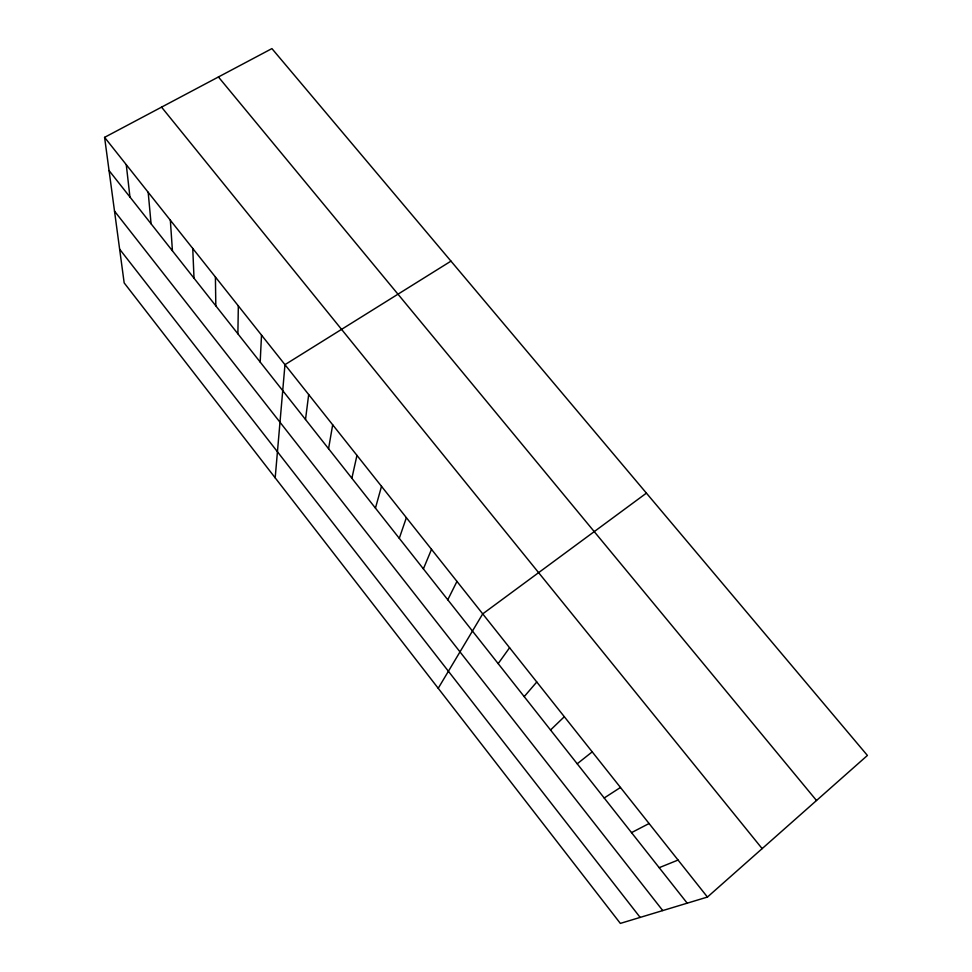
<?xml version="1.0" encoding="UTF-8"?>
<svg xmlns="http://www.w3.org/2000/svg" width="972" height="972" viewBox="0 0 972 972"><rect width="100%" height="100%" fill="white"/><g stroke="black" fill="none" stroke-linecap="round" stroke-linejoin="round"><path stroke-width="1.46" d="M237.885 333.797L238.334 305.901M260.18 362.046L261.517 335.121M275.185 477.847L284.966 364.67L450.972 261.14M305.512 419.503L308.683 394.559M328.56 448.712L332.679 424.8M351.876 478.248L356.955 455.394M375.447 508.113L381.51 486.34M399.285 538.318L406.369 517.663M423.391 568.875L431.519 549.35M447.776 599.785L456.962 581.414M438.214 688.298L482.72 613.879L646.416 493.132M498.162 663.633L509.583 647.729M524.2 696.62L536.775 682.004M550.541 729.996L564.319 716.716M707.434 897.059L867.413 755.451L271.917 48.6L104.587 137.356L124.173 282.913L620.343 923.4L707.434 897.059L104.587 137.356M577.21 763.785L592.215 751.866M604.195 798L620.464 787.466M631.521 832.627L649.077 823.527M659.186 867.68L678.067 860.05M218.421 76.97L816.504 800.503M161.559 107.139L762.145 848.617M109.046 170.537L687.204 903.182M114.514 211.131L662.758 910.57M119.629 249.172L640.147 917.41M126.263 164.669L129.956 197.024M148.181 192.286L151.073 223.791M170.343 220.219L172.433 250.849M192.748 248.455L194.011 278.199M215.407 277.02L215.82 305.84"/></g></svg>
